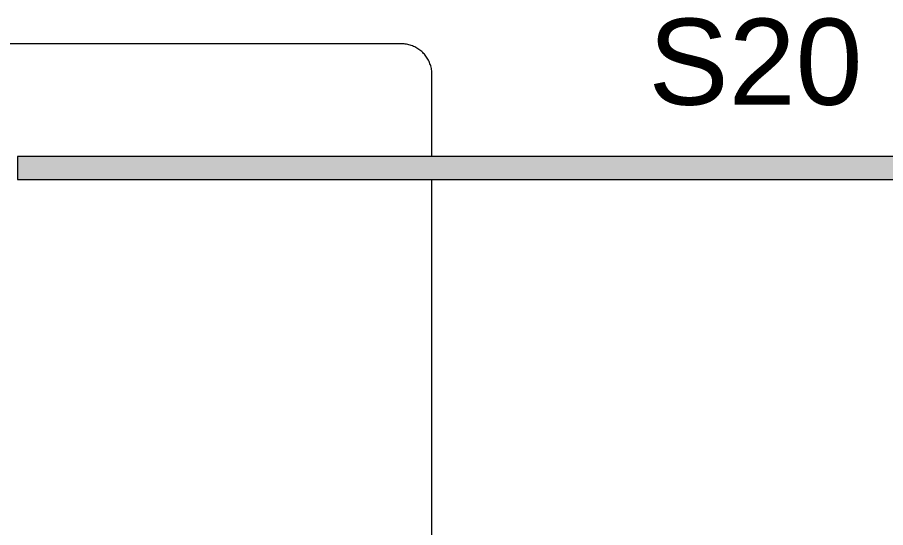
# Model space of a CAD drawing. Header units: millimetres. Extents: x -11245 to 8231, y -22520 to -3800.
# Drawn here: x -5815 to -4681, y -6582 to -5915 of the extents above; entities that cross this region are included whole.
import ezdxf

# ---------------------------------------------------------------- set-up
doc = ezdxf.new("R2010")
doc.units = ezdxf.units.MM
for name, color, linetype, lineweight in [('A-DETL-GENF', 92, 'Continuous', 9), ('A-DETL-THIN', 151, 'Continuous', 9), ('G-ANNO-TEXT', 231, 'Continuous', 9), ('I-FURN', 30, 'Continuous', 9)]:
    doc.layers.add(name, color=color, linetype=linetype, lineweight=lineweight)
doc.styles.add('Arial_1', font='arial.ttf', dxfattribs={"height": 112.5})

# ---------------------------------------------------------------- blocks, each defined once
blk = doc.blocks.new('Blks_Mob_Flexform_Sofá Edmond - 2 Lugares-3503771-PONTOS ELÉTRICOS TÉRREO')
at = {"layer": 'I-FURN', "color": 254}
for p, q in [((800, -1560), (800, -163.5)), ((40, -1600), (623, -1600)), ((653, -1600), (760, -1600))]:
    blk.add_line(p, q, dxfattribs=at)
at = {"layer": 'I-FURN', "color": 254, "flags": 128}
blk.add_lwpolyline([(760, -1600), (761.6, -1600), (763.2, -1599.9), (764.8, -1599.7), (766.4, -1599.5), (767.9, -1599.2), (769.5, -1598.9), (771.1, -1598.4), (772.6, -1598), (774.1, -1597.4), (775.6, -1596.8), (777, -1596.2), (778.5, -1595.5), (779.9, -1594.7), (781.2, -1593.9), (782.6, -1593), (783.9, -1592.1), (785.2, -1591.1), (786.4, -1590.1), (787.6, -1589), (788.7, -1587.9), (789.8, -1586.7), (790.8, -1585.5), (791.8, -1584.2), (792.8, -1582.9), (793.7, -1581.6), (794.5, -1580.2), (795.3, -1578.9), (796, -1577.4), (796.7, -1576), (797.3, -1574.5), (797.8, -1573), (798.3, -1571.5), (798.7, -1569.9), (799.1, -1568.4), (799.4, -1566.8), (799.7, -1565.2), (799.8, -1563.6), (799.9, -1562), (800, -1560.4), (800, -1560)], dxfattribs=at)

msp = doc.modelspace()

# ---------------------------------------------------------------- hatches: boundary and pattern name
at = {"layer": 'A-DETL-GENF'}
h = msp.add_hatch(color=133, dxfattribs=at)
h.paths.add_polyline_path([(-6068.766, -15679.651), (-6028.766, -15679.651), (-6028.766, -14179.651), (-6068.766, -14179.651), (-6068.766, -15024.455)])
h.paths.add_polyline_path([(-4794.482, -15679.651), (-4794.482, -14179.651), (-4834.482, -14179.651), (-4834.482, -15679.651)])
h.paths.add_polyline_path([(-3607.194, -15679.651), (-3567.194, -15679.651), (-3567.194, -14179.651), (-3607.194, -14179.651), (-3607.194, -14265.6)])
h.paths.add_polyline_path([(-6028.766, -11779.651), (-6028.766, -10279.651), (-6068.766, -10279.651), (-6068.766, -11779.651)])
h.paths.add_polyline_path([(-3567.194, -11779.651), (-3567.194, -10279.651), (-3607.194, -10279.651), (-3607.194, -11779.651)])
h.paths.add_polyline_path([(-5188.727, -11126.515), (-5140.513, -11126.515), (-5093.699, -11114.977), (-5051.007, -11092.57), (-5014.918, -11060.598), (-4987.529, -11020.918), (-4970.432, -10975.837), (-4964.62, -10927.974), (-4970.432, -10880.111), (-4987.529, -10835.029), (-5014.918, -10795.349), (-5051.799, -10762.961), (-5093.699, -10740.97), (-5140.513, -10729.432), (-5188.727, -10729.432), (-5235.541, -10740.97), (-5278.233, -10763.377), (-5314.322, -10795.349), (-5341.711, -10835.029), (-5358.808, -10880.111), (-5364.62, -10927.974), (-5358.808, -10975.837), (-5341.711, -11020.918), (-5314.322, -11060.598), (-5278.233, -11092.57), (-5235.541, -11114.977)])
h.paths.add_polyline_path([(-3814.62, -7766.651), (-3814.62, -7736.651), (-5814.62, -7736.651), (-5814.62, -7766.651), (-3992.594, -7766.651)])
h.paths.add_polyline_path([(-5814.62, -6126.651), (-3814.62, -6126.651), (-3814.62, -6096.651), (-5814.62, -6096.651), (-5814.62, -6107.903)])

# ---------------------------------------------------------------- linework, layer by layer
at = {"layer": 'A-DETL-THIN'}
for p, q in [((-3814.62, -6096.651), (-5814.62, -6096.651)), ((-5814.62, -6096.651), (-5814.62, -6126.651)), ((-5814.62, -6126.651), (-3814.62, -6126.651))]:
    msp.add_line(p, q, dxfattribs=at)

# ---------------------------------------------------------------- block references
at = {"layer": 'I-FURN', "color": 254, "rotation": 90.00000000000007}
msp.add_blockref('Blks_Mob_Flexform_Sofá Edmond - 2 Lugares-3503771-PONTOS ELÉTRICOS TÉRREO', (-6873.334, -6749.651), dxfattribs=at)

# ---------------------------------------------------------------- texts
at = {"layer": 'G-ANNO-TEXT', "color": 33, "insert": (-4990.832, -5916.735), "char_height": 112.5, "width": 342.72141, "attachment_point": 1, "style": 'Arial_1'}
msp.add_mtext('S20', dxfattribs=at)

doc.saveas('drawing.dxf')
